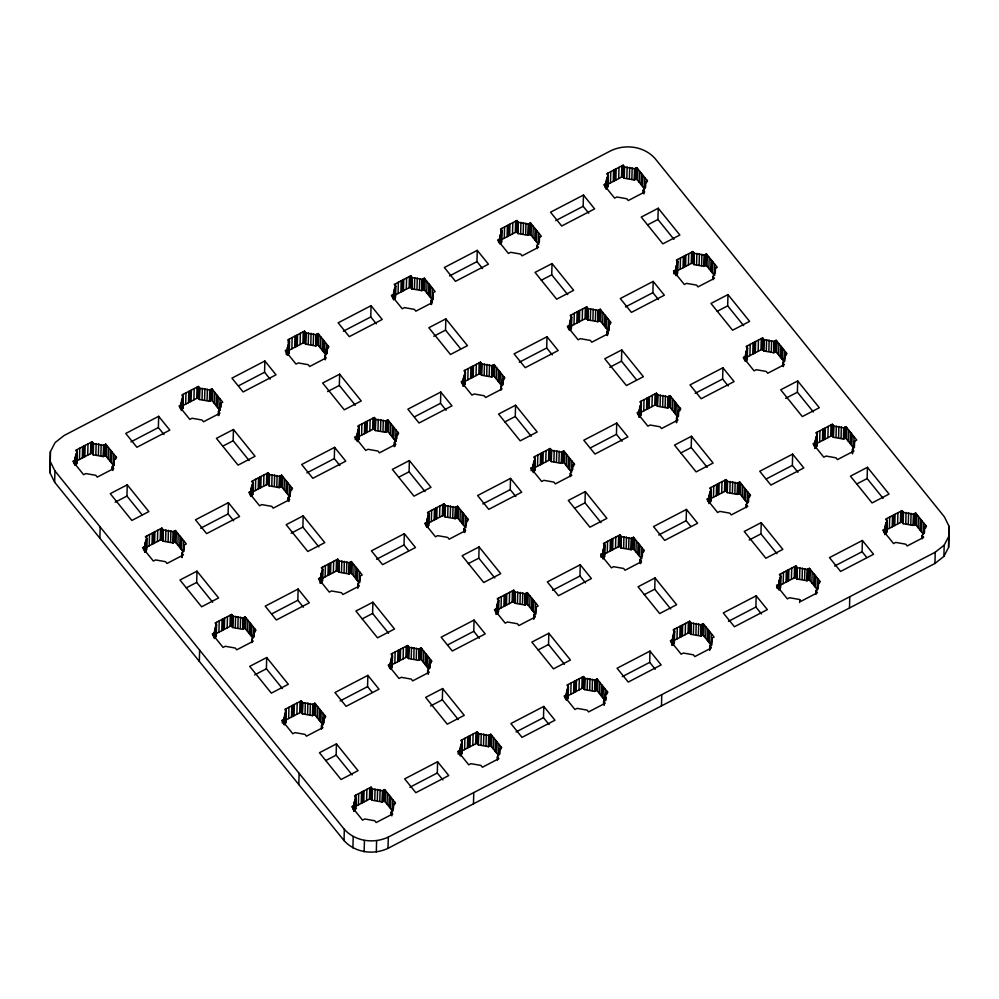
<?xml version="1.0" encoding="UTF-8"?>
<svg xmlns="http://www.w3.org/2000/svg" width="999" height="999" viewBox="0 0 999 999"><rect width="100%" height="100%" fill="white"/><g stroke="black" fill="none" stroke-linecap="round" stroke-linejoin="round"><path stroke-width="1.5" d="M76.086 454.046L75.025 460.177L72.827 461.326L83.629 474.712L85.839 473.563L95.817 475.324L97.265 477.122L113.724 468.543L112.275 466.758L113.973 462.849L114.348 458.716L116.558 457.567L105.744 444.18L103.546 445.329L93.556 443.568L92.108 441.77L75.649 450.349L77.098 452.135L76.798 463.399L75.799 465.309L76.086 454.046L77.098 452.135M145.817 540.409L144.755 546.54L142.557 547.689L153.359 561.063L155.569 559.927L165.547 561.688L166.995 563.473L183.454 554.907L182.005 553.109L183.704 549.2L184.078 545.067L186.289 543.918L175.474 530.531L173.277 531.68L163.287 529.92L161.838 528.134L145.379 536.7L146.828 538.498L146.528 549.75L145.529 551.66L145.817 540.409L146.828 538.498M181.119 409.091L181.606 400.736L183.292 396.828L181.843 395.03L198.314 386.463L199.75 388.249L199.463 399.513L209.44 401.273L211.651 400.124L211.938 388.873L209.74 390.01L199.75 388.249M215.559 626.76L214.485 632.891L212.287 634.04L223.089 647.427L225.299 646.278L235.277 648.039L236.726 649.825L253.184 641.258L251.748 639.46L253.434 635.564L253.808 631.43L256.019 630.282L245.205 616.895L243.007 618.044L233.017 616.283L231.568 614.485L215.11 623.064L216.558 624.85L216.259 636.113L215.26 638.011L215.559 626.76L216.558 624.85M211.938 388.873L222.752 402.247L220.542 403.396L220.092 410.352M252.023 485.089L250.961 491.221L248.751 492.37L259.565 505.756L261.763 504.607L271.753 506.368L273.202 508.166L289.66 499.587L288.212 497.789L289.897 493.893L290.284 489.76L292.482 488.611L281.668 475.224L279.47 476.373L269.48 474.612L268.044 472.814L251.573 481.393L253.022 483.179L252.735 494.443L251.723 496.353L252.023 485.089L253.022 483.179M287.275 355.182L287.45 347.465L289.498 341.508L288.049 339.722L304.508 331.144L305.956 332.942L305.657 344.193L315.647 345.954L317.844 344.805L318.144 333.554L315.934 334.702L305.956 332.942M285.289 713.111L284.216 719.243L282.018 720.391L292.819 733.778L295.03 732.629L305.02 734.39L306.456 736.188L322.927 727.609L321.478 725.823L323.164 721.915L323.539 717.781L325.749 716.633L314.935 703.246L312.737 704.395L302.747 702.634L301.298 700.836L284.84 709.415L286.288 711.213L286.001 722.464L284.99 724.375L285.289 713.111L286.288 711.213M321.753 571.453L320.691 577.572L318.481 578.721L329.295 592.107L331.493 590.958L341.483 592.719L342.932 594.517L359.39 585.938L357.942 584.153L359.628 580.244L360.015 576.111L362.212 574.962L351.411 561.575L349.2 562.724L339.223 560.963L337.774 559.178L321.316 567.744L322.752 569.542L322.465 580.794L321.453 582.704L321.753 571.453L322.752 569.542M318.144 333.554L328.946 346.94L326.748 348.089L324.6 358.941M358.216 429.782L357.155 435.914L354.957 437.05L365.759 450.437L367.957 449.288L377.947 451.048L379.395 452.847L395.854 444.268L394.405 442.482L396.103 438.573L396.478 434.44L398.676 433.291L387.874 419.905L385.664 421.054L375.686 419.293L374.238 417.507L357.779 426.073L359.228 427.872L358.928 439.123L357.929 441.034L358.216 429.782L359.228 427.872M353.808 811.225L353.971 803.521L356.019 797.564L354.57 795.766L371.041 787.2L372.477 788.985L372.19 800.249L382.167 802.01L384.378 800.861L384.665 789.597L382.467 790.746L372.477 788.985M394.692 288.112L393.618 294.243L391.421 295.392L402.222 308.766L404.433 307.617L414.41 309.39L415.859 311.176L432.317 302.597L430.881 300.811L432.567 296.903L432.942 292.769L435.152 291.621L424.338 278.234L422.14 279.383L412.15 277.622L410.701 275.836L394.243 284.403L395.691 286.201L395.392 297.452L394.393 299.363L394.692 288.112L395.691 286.201M391.483 657.804L390.422 663.935L388.211 665.084L399.026 678.471L401.223 677.322L411.213 679.083L412.662 680.868L429.12 672.302L427.672 670.504L429.358 666.595L429.745 662.462L431.943 661.313L421.141 647.939L418.931 649.075L408.953 647.315L407.505 645.529L391.046 654.095L392.495 655.893L392.195 667.145L391.196 669.055L391.483 657.804L392.495 655.893M384.665 789.597L395.479 802.984L393.281 804.133L392.819 811.088M427.947 516.133L426.885 522.265L424.687 523.414L435.489 536.8L437.699 535.651L447.677 537.412L449.125 539.198L465.584 530.631L464.135 528.833L465.834 524.937L466.208 520.791L468.419 519.642L457.604 506.268L455.407 507.405L445.417 505.644L443.968 503.858L427.51 512.437L428.958 514.223L428.658 525.474L427.659 527.385L427.947 516.133L428.958 514.223M463.211 386.226L463.374 378.509L465.422 372.552L463.973 370.766L480.432 362.187L481.88 363.973L481.593 375.237L491.57 376.998L493.781 375.849L494.068 364.598L491.87 365.746L481.88 363.973M461.213 744.155L460.152 750.286L457.942 751.435L468.756 764.822L470.954 763.673L480.944 765.434L482.392 767.232L498.851 758.653L497.402 756.867L499.088 752.959L499.475 748.825L501.673 747.677L490.871 734.29L488.661 735.439L478.683 733.678L477.235 731.88L460.776 740.459L462.225 742.245L461.925 753.508L460.926 755.419L461.213 744.155L462.225 742.245M500.886 232.792L499.825 238.923L497.614 240.072L508.429 253.459L510.626 252.31L520.616 254.071L522.065 255.856L538.523 247.29L537.075 245.492L538.761 241.596L539.148 237.462L541.346 236.313L530.544 222.927L528.334 224.076L518.356 222.315L516.908 220.517L500.449 229.096L501.885 230.881L501.598 242.133L500.586 244.043L500.886 232.792L501.885 230.881M497.689 602.484L496.615 608.616L494.418 609.765L505.219 623.151L507.43 622.002L517.407 623.763L518.856 625.561L535.314 616.982L533.866 615.197L535.564 611.288L535.939 607.155L538.149 606.006L527.335 592.619L525.137 593.768L515.147 592.007L513.698 590.209L497.24 598.788L498.688 600.574L498.389 611.838L497.39 613.748L497.689 602.484L498.688 600.574M494.068 364.598L504.882 377.984L502.672 379.121L500.536 389.985M534.153 460.814L533.079 466.945L530.881 468.094L541.695 481.481L543.893 480.332L553.883 482.092L555.319 483.891L571.79 475.312L570.342 473.526L572.027 469.617L572.415 465.484L574.612 464.335L563.798 450.949L561.6 452.097L551.61 450.337L550.174 448.539L533.703 457.117L535.152 458.903L534.865 470.167L533.853 472.077L534.153 460.814L535.152 458.903M570.616 319.143L569.555 325.274L567.345 326.423L578.159 339.81L580.357 338.661L590.347 340.422L591.795 342.22L608.254 333.641L606.805 331.855L608.491 327.947L608.878 323.813L611.076 322.665L600.274 309.278L598.064 310.427L588.086 308.666L586.638 306.868L570.179 315.447L571.628 317.232L571.328 328.496L570.317 330.407L570.616 319.143L571.628 317.232M567.42 688.848L566.346 694.979L564.148 696.116L574.949 709.502L577.16 708.353L587.137 710.127L588.586 711.912L605.044 703.333L603.608 701.548L605.294 697.639L605.669 693.506L607.879 692.357L597.065 678.97L594.867 680.119L584.877 678.358L583.428 676.573L566.97 685.139L568.419 686.937L568.119 698.189L567.12 700.099L567.42 688.848L568.419 686.937M607.08 177.472L606.018 183.604L603.821 184.753L614.622 198.139L616.833 196.99L626.81 198.751L628.259 200.549L644.717 191.97L643.269 190.185L644.967 186.276L645.342 182.143L647.552 180.994L636.738 167.607L634.54 168.756L624.55 166.995L623.101 165.21L606.643 173.776L608.091 175.574L607.792 186.825L606.793 188.736L607.08 177.472L608.091 175.574M603.883 547.177L602.822 553.309L600.611 554.457L611.425 567.832L613.623 566.695L623.613 568.456L625.062 570.242L641.52 561.663L640.072 559.877L641.758 555.968L642.145 551.835L644.343 550.686L633.541 537.3L631.331 538.449L621.353 536.688L619.904 534.902L603.433 543.468L604.882 545.267L604.595 556.518L603.583 558.429L603.883 547.177L604.882 545.267M640.347 405.507L639.285 411.638L637.075 412.787L647.889 426.161L650.087 425.025L660.077 426.785L661.525 428.571L677.984 420.005L676.535 418.206L678.221 414.298L678.608 410.164L680.806 409.016L670.004 395.629L667.794 396.778L657.817 395.017L656.368 393.231L639.909 401.798L641.358 403.596L641.058 414.847L640.059 416.758L640.347 405.507L641.358 403.596M676.81 263.836L675.749 269.967L673.551 271.116L684.352 284.503L686.563 283.354L696.54 285.115L697.989 286.9L714.447 278.334L712.999 276.536L714.697 272.627L715.072 268.494L717.282 267.345L706.468 253.958L704.27 255.107L694.28 253.346L692.831 251.561L676.373 260.127L677.821 261.925L677.522 273.177L676.523 275.087L676.81 263.836L677.821 261.925M673.613 633.528L672.552 639.66L670.341 640.809L681.156 654.195L683.353 653.046L693.343 654.807L694.792 656.593L711.251 648.026L709.802 646.228L711.488 642.332L711.875 638.186L714.073 637.05L703.271 623.663L701.061 624.812L691.083 623.051L689.635 621.253L673.176 629.832L674.612 631.618L674.325 642.869L673.314 644.78L673.613 633.528L674.612 631.618M710.077 491.858L709.015 497.989L706.817 499.138L717.619 512.524L719.829 511.376L729.807 513.136L731.256 514.922L747.714 506.356L746.265 504.557L747.964 500.661L748.338 496.528L750.536 495.379L739.735 481.993L737.537 483.141L727.547 481.381L726.098 479.582L709.64 488.161L711.088 489.947L710.789 501.211L709.789 503.109L710.077 491.858L711.088 489.947M745.366 360.539L745.866 352.185L747.552 348.276L746.103 346.491L762.562 337.912L764.01 339.71L763.723 350.961L773.701 352.722L775.911 351.573L776.198 340.322L774 341.471L764.01 339.71M779.807 578.209L778.745 584.34L776.548 585.489L787.349 598.876L789.56 597.727L799.537 599.487L800.986 601.286L817.444 592.707L815.996 590.921L817.694 587.012L818.069 582.879L820.279 581.73L809.465 568.344L807.267 569.492L797.277 567.732L795.828 565.933L779.37 574.512L780.818 576.311L780.519 587.562L779.52 589.472L779.807 578.209L780.818 576.311M776.198 340.322L787.012 353.708L784.802 354.857L784.352 361.8M816.283 436.551L815.209 442.669L813.011 443.818L823.825 457.205L826.023 456.056L836.013 457.817L837.449 459.615L853.92 451.036L852.472 449.25L854.157 445.342L854.532 441.208L856.742 440.059L845.928 426.673L843.73 427.822L833.74 426.061L832.292 424.275L815.833 432.842L817.282 434.64L816.995 445.891L815.983 447.802L816.283 436.551L817.282 434.64M886.013 522.902L884.952 529.033L882.741 530.182L893.556 543.568L895.753 542.42L905.743 544.18L907.179 545.966L923.65 537.4L922.202 535.601L923.888 531.693L924.275 527.559L926.473 526.411L915.658 513.036L913.461 514.173L903.471 512.412L902.035 510.626L885.564 519.193L887.012 520.991L886.725 532.242L885.713 534.153L886.013 522.902L887.012 520.991M949.05 526.286L948.6 547.365L943.905 556.393L934.939 563.473L388.012 848.338C373.489 855.194 354.995 852.746 344.031 840.584L54.645 482.205L49.95 472.714L50.4 451.635L55.095 442.607L64.061 435.527L610.988 150.662C625.511 143.806 644.005 146.254 654.969 158.416L944.355 516.795L949.05 526.286L948.9 536.113L944.192 545.129L935.239 552.21L388.311 837.087C373.788 843.943 355.282 841.495 344.33 829.32L54.945 470.954L50.25 461.463L50.4 451.635M948.6 547.365L948.75 537.537M49.95 472.714L50.25 461.463M54.645 482.205L54.945 470.954M73.851 463.573L73.926 460.751M74.575 464.585L74.675 460.364M74.863 465.134L75.05 458.104M75.187 464.485L75.412 456.043M76.935 449.675L76.798 463.399M79.47 459.465L79.758 448.201M82.293 457.992L82.592 446.728M83.579 457.317L83.879 446.066M84.865 456.643L85.165 445.392M87.7 455.169L87.999 443.918M90.534 453.696L90.822 442.445M105.744 444.18L105.444 455.432L103.247 456.58L93.257 454.82L91.821 453.034L92.108 441.77M92.045 453.309L92.333 442.058M92.532 453.933L92.832 442.669M93.032 454.545L93.332 443.281M93.257 454.82L93.556 443.568M95.842 454.87L96.141 443.606M98.389 455.182L98.689 443.918M100.874 455.756L101.161 444.493M99.863 538.199L100.162 526.948M103.247 456.58L103.546 445.329M103.596 456.406L103.884 445.154M104.346 456.006L104.645 444.755M105.107 455.619L105.395 444.355M106.294 456.481L106.593 445.229M108.154 458.778L108.441 447.527M110.015 461.088L110.302 449.825M110.852 462.125L111.151 450.874M111.701 463.174L111.988 451.923M112.2 469.567L112.275 466.758M112.437 469.842L112.5 467.033M112.924 470.467L112.999 467.644M113.212 467.657L113.287 464.847M113.849 454.22L113.561 465.472L105.444 455.432M113.898 465.659L113.973 462.849M114.211 465.022L114.348 458.716M115.634 459.34L115.709 456.518M141.983 514.697L126.948 496.066L127.235 484.815L110.252 493.668L131.868 520.442L148.863 511.588L127.235 484.815M143.581 549.925L143.656 547.115M144.343 549.525L144.418 546.715M144.605 552.16L144.78 544.455M144.88 552.247L145.142 542.407M146.666 536.038L146.528 549.75M149.201 545.816L149.5 534.565M152.035 544.343L152.323 533.091M153.322 543.668L153.609 532.417M154.608 543.006L154.895 531.743M163.948 434.478L158.379 427.56L158.666 416.308L125.749 433.454L136.9 447.277L169.83 430.119L158.666 416.308M157.43 541.533L157.73 530.269M160.265 540.059L160.552 528.796M175.474 530.531L175.175 541.795L172.977 542.944L162.987 541.183L161.551 539.385L161.838 528.134M161.776 539.672L162.063 528.409M162.275 540.284L162.562 529.033M162.762 540.896L163.062 529.645M162.987 541.183L163.287 529.92M165.572 541.221L165.871 529.97M168.119 541.533L168.419 530.282M170.604 542.107L170.891 530.856M172.977 542.944L173.277 531.68M173.327 542.757L173.614 531.505M174.076 542.37L174.375 531.106M174.837 541.97L175.137 530.719M176.024 542.844L176.323 531.58M180.045 408.254L180.12 405.444M180.769 409.265L180.881 405.045M181.106 408.416L181.244 402.784M177.884 545.142L178.172 533.878M181.343 410.577L181.606 400.736M182.293 398.738L181.993 409.99L183.004 408.079L183.292 396.828M182.567 395.929L182.28 407.192L183.004 408.079M182.767 407.804L183.129 394.368M179.745 547.44L180.032 536.188M180.582 548.488L180.881 537.225M181.431 549.525L181.718 538.274M185.664 404.145L185.964 392.894M181.905 557.33L182.005 553.109M182.13 557.617L182.243 553.396M183.579 540.571L183.292 551.835L175.175 541.795M183.941 551.373L184.078 545.067M188.499 402.672L188.786 391.421M189.785 401.998L190.072 390.746M191.071 401.336L191.358 390.085M193.893 399.862L194.193 388.611M196.728 398.389L197.028 387.137M199.463 399.513L198.014 397.714L198.314 386.463M198.239 398.002L198.539 386.738M198.739 398.613L199.026 387.362M199.238 399.225L199.525 387.974M212.65 602.21L196.678 582.429L196.978 571.166L179.982 580.019L201.598 606.793L218.594 597.939L196.978 571.166M202.035 399.55L202.335 388.299M204.583 399.862L204.882 388.611M199.338 661.388L199.638 650.137M207.068 400.437L207.367 389.185M209.44 401.273L209.74 390.01M209.79 401.086L210.09 389.835M210.552 400.699L210.839 389.435M211.301 400.299L211.601 389.048M212.487 401.173L212.787 389.91M214.348 403.471L214.648 392.207M216.209 405.769L216.508 394.518M217.058 406.818L217.345 395.554M217.894 407.867L218.194 396.603M218.369 415.659L218.481 411.438L220.167 407.53M218.631 414.535L218.706 411.725M213.311 636.276L213.386 633.466M219.131 415.147L219.206 412.337M220.055 398.901L219.755 410.164L211.651 400.124M214.036 637.287L214.148 633.066M214.335 638.523L214.51 630.806M220.442 407.617L220.542 403.396M214.648 637.2L214.872 628.758M220.779 407.442L220.891 403.221M216.034 635.826L216.396 622.389M218.931 632.167L219.231 620.916M221.766 630.694L222.053 619.442M223.052 630.032L223.339 618.768M224.338 629.358L224.625 618.106M233.679 520.829L228.109 513.923L228.396 502.659L195.479 519.817L206.631 533.628L239.56 516.483L228.396 502.659M227.16 627.884L227.46 616.633M249.126 460.539L233.142 440.759L233.441 429.495L216.446 438.349L238.062 465.122L255.057 456.268L233.441 429.495M229.995 626.41L230.282 615.159M245.205 616.895L244.917 628.146L242.707 629.295L232.73 627.534L231.281 625.736L231.568 614.485M231.506 626.023L231.793 614.772M232.005 626.635L232.292 615.384M232.492 627.26L232.792 615.996M232.73 627.534L233.017 616.283M235.302 627.572L235.602 616.321M237.849 627.884L238.149 616.633M240.334 628.458L240.622 617.207M242.707 629.295L243.007 618.044M243.057 629.12L243.344 617.857M243.806 628.721L244.106 617.469M244.568 628.321L244.867 617.07M245.754 629.195L246.054 617.944M249.775 494.605L249.85 491.795M250.499 495.616L250.612 491.396M250.799 496.178L250.974 489.135M247.615 631.493L247.914 620.242M251.111 495.529L251.336 487.087M252.085 490.734L252.198 486.513M252.51 494.155L252.859 480.719M249.475 633.791L249.762 622.539M250.312 634.84L250.612 623.588M251.161 635.888L251.461 624.625M255.394 490.497L255.694 479.245M251.673 642.282L251.748 639.46M251.898 642.557L251.973 639.747M253.309 626.935L253.022 638.186L244.917 628.146M253.671 637.05L253.808 631.43M254.008 636.875L254.158 631.243M258.229 489.023L258.529 477.772M255.095 632.042L255.17 629.233M259.515 488.361L259.815 477.097M260.801 487.687L261.101 476.436M270.155 379.158L264.573 372.252L264.872 360.989L231.943 378.146L243.107 391.958L276.024 374.812L264.872 360.989M263.624 486.213L263.923 474.962M266.458 484.74L266.758 473.489M281.668 475.224L281.381 486.476L279.171 487.624L269.193 485.864L267.744 484.078L268.044 472.814M267.969 484.353L268.269 473.101M268.469 484.965L268.768 473.713M268.968 485.589L269.255 474.325M269.193 485.864L269.48 474.612M282.392 688.573L266.408 668.781L266.708 657.529L249.713 666.37L271.328 693.144L288.324 684.29L266.708 657.529M271.778 485.901L272.065 474.65M274.325 486.213L274.613 474.962M276.798 486.788L277.098 475.536M279.171 487.624L279.47 476.373M279.52 487.45L279.82 476.186M280.282 487.05L280.569 475.799M281.031 486.663L281.331 475.399M282.23 487.524L282.517 476.273M286.214 354.345L286.326 350.125M286.963 353.958L287.075 349.737M287.262 354.508L287.45 347.465M284.078 489.822L284.378 478.571M287.55 355.269L287.799 345.417M288.199 342.819L288.274 339.997M288.486 343.419L288.199 354.682L289.198 352.772L289.498 341.508M288.973 352.485L289.335 339.048M285.939 492.12L286.238 480.869M286.788 493.169L287.075 481.918M287.625 494.218L287.924 482.967M291.87 348.838L292.158 337.575M282.292 723.026L282.367 720.217M288.137 500.611L288.212 497.789M288.361 500.886L288.436 498.076M283.042 722.639L283.117 719.817M288.861 501.51L288.936 498.688M289.136 498.701L289.211 495.891M289.785 485.264L289.485 496.515L281.381 486.476M283.766 723.651L283.878 719.43M289.822 496.703L289.897 493.893M284.066 724.2L284.24 717.17M290.147 496.053L290.284 489.76M284.34 724.962L284.603 715.109M290.547 492.395L290.622 489.572M294.693 347.365L294.992 336.101M285.564 710.314L285.277 721.565L286.001 722.464M291.571 490.372L291.633 487.562M285.764 722.177L286.126 708.741M295.979 346.69L296.278 335.439M297.265 346.016L297.565 334.765M288.661 718.531L288.961 707.267M300.1 344.543L300.387 333.291M291.496 717.057L291.783 705.794M292.782 716.383L293.069 705.132M302.922 343.069L303.221 331.818M294.068 715.709L294.355 704.457M305.657 344.193L304.208 342.407L304.508 331.144M303.421 607.18L297.839 600.274L298.127 589.023L265.21 606.168L276.373 619.979L309.29 602.834L298.127 589.023M304.433 342.682L304.732 331.431M304.932 343.294L305.232 332.043M305.432 343.918L305.731 332.655M296.89 714.235L297.19 702.984M318.856 546.903L302.872 527.11L303.172 515.859L286.176 524.712L307.792 551.473L324.787 542.632L303.172 515.859M308.241 344.23L308.529 332.979M299.725 712.762L300.012 701.51M298.813 784.577L299.113 773.326M314.935 703.246L314.648 714.497L312.437 715.646L302.46 713.885L301.011 712.1L301.298 700.836M310.789 344.543L311.076 333.291M301.236 712.374L301.536 701.123M301.735 712.999L302.023 701.735M302.235 713.611L302.522 702.359M302.46 713.885L302.747 702.634M313.261 345.13L313.561 333.866M305.032 713.935L305.332 702.672M315.647 345.954L315.934 334.702M315.984 345.779L316.283 334.515M316.745 345.379L317.045 334.128M307.58 714.248L307.879 702.984M317.507 344.992L317.794 333.728M318.693 345.854L318.981 334.603M310.065 714.822L310.364 703.558M320.554 348.151L320.841 336.9M312.437 715.646L312.737 704.395M312.787 715.471L313.074 704.22M322.402 350.449L322.702 339.198M313.549 715.072L313.836 703.82M323.251 351.498L323.551 340.247M314.298 714.685L314.598 703.421M324.101 352.547L324.388 341.296M315.484 715.546L315.784 704.295M324.825 359.215L324.9 356.406M319.518 580.968L319.58 578.146M325.324 359.84L325.399 357.018M326.248 343.594L325.949 354.845L317.844 344.805M320.192 583.379L320.342 577.759M320.542 583.204L320.716 575.499M326.598 353.708L326.748 348.089M320.816 583.291L321.066 573.438M317.345 717.844L317.645 706.593M326.948 353.534L327.085 347.902M328.034 348.701L328.109 345.891M322.602 567.07L322.465 580.794M319.205 720.154L319.493 708.89M320.042 721.191L320.342 709.939M320.891 722.24L321.191 710.988M325.137 576.86L325.424 565.596M321.403 728.633L321.478 725.823M321.628 728.92L321.703 726.098M323.039 713.286L322.752 724.537L314.648 714.497M323.089 724.725L323.164 721.915M323.401 723.413L323.539 717.781M323.451 722.677L323.526 719.867M323.738 723.226L323.888 717.607M327.959 575.387L328.259 564.123M324.825 718.406L324.9 715.584M329.245 574.712L329.545 563.461M330.532 574.05L330.831 562.787M339.885 465.509L334.303 458.603L334.603 447.352L301.673 464.498L312.837 478.309L345.754 461.163L334.603 447.352M333.366 572.577L333.654 561.313M355.319 405.232L339.348 385.439L339.635 374.188L322.652 383.042L344.268 409.802L361.251 400.961L339.635 374.188M336.188 571.103L336.488 559.84M351.411 561.575L351.111 572.839L348.913 573.975L338.923 572.215L337.475 570.429L337.774 559.178M337.699 570.704L337.999 559.452M338.199 571.328L338.499 560.064M338.698 571.94L338.986 560.689M338.923 572.215L339.223 560.963M352.123 774.924L336.139 755.132L336.438 743.88L319.443 752.734L341.059 779.507L358.054 770.654L336.438 743.88M341.508 572.265L341.795 561.001M344.056 572.577L344.343 561.313M346.528 573.151L346.828 561.888M348.913 573.975L349.2 562.724M349.25 573.801L349.55 562.549M350.012 573.401L350.299 562.15M350.761 573.014L351.061 561.763M344.031 840.584L344.33 829.32M355.219 439.685L355.294 436.875M351.96 573.876L352.247 562.624M355.981 439.298L356.056 436.476M356.705 440.309L356.805 436.088M357.043 440.134L357.18 433.828M353.808 576.173L354.108 564.922M357.28 441.62L357.53 431.768M358.504 426.973L358.204 438.224L358.928 439.123M358.703 438.848L359.066 425.412M355.669 578.483L355.969 567.22M356.518 579.52L356.805 568.269M357.355 580.569L357.654 569.318M361.601 435.189L361.888 423.938M357.829 588.374L357.942 584.153M358.092 587.25L358.166 584.427M352.772 808.99L352.847 806.181M359.253 581.468L359.515 571.615M353.496 810.002L353.609 805.781M353.796 810.551L353.971 803.521M352.909 847.889L353.196 836.638M359.877 582.417L360.015 576.111M354.071 811.313L354.333 801.473M364.423 433.716L364.722 422.465M355.02 799.475L354.72 810.726L355.731 808.815L356.019 797.564M355.294 796.665L355.007 807.916L355.731 808.815M355.507 808.541L355.856 795.104M365.709 433.042L366.009 421.79M366.995 432.38L367.295 421.116M376.348 323.838L370.766 316.933L371.066 305.682L338.149 322.827L349.3 336.638L382.217 319.493L371.066 305.682M358.391 804.882L358.691 793.631M369.83 430.906L370.117 419.642M361.226 803.408L361.513 792.157M362.512 802.734L362.799 791.483M372.652 429.433L372.952 418.169M363.798 802.072L364.086 790.808M387.874 419.905L387.575 431.168L385.377 432.305L375.387 430.544L373.938 428.758L374.238 417.507M374.175 429.033L374.463 417.782M372.215 692.382L367.57 686.625L367.869 675.374L334.94 692.519L346.104 706.343L379.021 689.185L367.869 675.374M374.662 429.657L374.962 418.394M364.136 851.797L364.435 840.534M375.162 430.269L375.462 419.018M375.387 430.544L375.686 419.293M366.621 800.599L366.92 789.335M388.586 633.254L372.602 613.461L372.902 602.21L355.906 611.063L377.522 637.837L394.518 628.983L372.902 602.21M377.972 430.594L378.271 419.33M369.455 799.125L369.755 787.861M372.19 800.249L370.741 798.451L371.041 787.2M370.966 798.738L371.266 787.474M380.519 430.906L380.819 419.642M371.466 799.35L371.753 788.099M371.965 799.962L372.252 788.711M382.992 431.481L383.291 420.229M374.762 800.286L375.062 789.035M385.377 432.305L385.664 421.054M385.714 432.13L386.014 420.879M386.476 431.743L386.775 420.479M377.31 800.599L377.61 789.347M387.237 431.343L387.525 420.092M376.311 852.022L376.611 840.771M388.424 432.205L388.723 420.954M392.445 297.627L392.52 294.817M379.795 801.173L380.095 789.922M393.169 298.639L393.281 294.418M393.469 299.862L393.643 292.158M390.284 434.515L390.572 423.251M393.781 298.539L394.006 290.097M395.529 283.741L395.392 297.452M382.167 802.01L382.467 790.746M382.517 801.822L382.817 790.571M392.132 436.813L392.432 425.549M383.279 801.435L383.566 790.172M392.982 437.862L393.281 426.598M384.028 801.036L384.328 789.784M393.831 438.898L394.118 427.647M398.064 293.519L398.364 282.267M394.293 446.703L394.405 442.482M385.214 801.91L385.514 790.646M394.555 445.579L394.63 442.757M389.248 667.32L389.323 664.51M395.055 446.191L395.129 443.381M395.979 429.945L395.679 441.208L387.575 431.168M389.96 668.331L390.072 664.11M396.029 441.396L396.103 438.573M390.259 668.88L390.447 661.85M396.378 439.335L396.478 434.44M387.075 804.207L387.375 792.944M390.584 668.244L390.796 659.802M396.715 438.486L396.828 434.265M400.899 292.045L401.186 280.794M397.764 435.064L397.839 432.242M392.332 653.433L392.195 667.145M402.185 291.371L402.472 280.12M388.936 806.505L389.235 795.254M388.012 848.338L388.311 837.087M389.785 807.554L390.072 796.29M403.471 290.709L403.758 279.445M390.621 808.591L390.921 797.339M394.867 663.211L395.154 651.96M391.133 814.984L391.208 812.175L392.894 808.266M391.358 815.271L391.433 812.462M391.858 815.883L391.933 813.074M392.782 799.637L392.482 810.901L384.378 800.861M406.293 289.235L406.593 277.972M393.169 808.353L393.281 804.133M393.506 808.179L393.618 803.958M397.689 661.738L397.989 650.486M394.555 804.757L394.63 801.947M398.976 661.076L399.275 649.812M409.128 287.762L409.415 276.498M400.262 660.401L400.562 649.15M424.338 278.234L424.051 289.498L421.84 290.647L411.863 288.873L410.414 287.088L410.701 275.836M408.691 550.711L404.033 544.954L404.333 533.703L371.403 550.849L382.567 564.672L415.484 547.527L404.333 533.703M410.639 287.362L410.926 276.111M411.138 287.987L411.426 276.723M411.625 288.599L411.925 277.347M411.863 288.873L412.15 277.622M403.097 658.928L403.384 647.677M425.05 491.583L409.078 471.803L409.365 460.539L392.382 469.393L413.998 496.166L430.981 487.312L409.365 460.539M414.435 288.923L414.735 277.672M405.919 657.454L406.218 646.203M421.141 647.939L420.841 659.19L418.643 660.339L408.653 658.578L407.205 656.78L407.505 645.529M416.983 289.235L417.282 277.984M407.43 657.067L407.729 645.804M407.929 657.679L408.229 646.428M408.429 658.291L408.728 647.04M408.653 658.578L408.953 647.315M419.468 289.81L419.755 278.559M411.238 658.616L411.526 647.364M421.84 290.647L422.14 279.383M422.19 290.459L422.477 279.208M422.939 290.072L423.239 278.808M413.786 658.928L414.073 647.677M423.701 289.673L424.001 278.421M424.887 290.534L425.187 279.283M416.258 659.502L416.558 648.251M426.748 292.844L427.048 281.581M418.643 660.339L418.931 649.075M418.981 660.152L419.28 648.9M428.608 295.142L428.896 283.891M419.742 659.765L420.042 648.501M429.445 296.191L429.745 284.927M420.504 659.365L420.791 648.114M430.294 297.227L430.594 285.976M430.806 303.621L430.881 300.811M421.69 660.239L421.978 648.975M431.031 303.908L431.106 301.086M425.711 525.649L425.786 522.839M431.531 304.52L431.593 301.71M431.805 301.71L431.88 298.901M432.442 288.274L432.155 299.538L424.051 289.498M426.436 526.66L426.548 522.44M432.492 299.725L432.567 296.903M426.723 527.21L426.91 520.179M432.767 299.8L432.942 292.769M432.817 299.076L432.917 294.855M423.551 662.537L423.838 651.273M427.048 526.573L427.272 518.131M428.234 513.324L427.934 524.587L428.658 525.474M428.434 525.199L428.796 511.763M425.399 664.834L425.699 653.583M426.248 665.883L426.536 654.62M427.097 666.932L427.385 655.669M431.331 521.54L431.63 510.289M427.597 673.326L427.672 670.504M427.822 673.601L427.897 670.791M428.321 674.213L428.396 671.403M429.245 657.966L428.946 669.23L420.841 659.19M429.595 668.094L429.745 662.462M429.945 667.919L430.082 662.287M434.153 520.067L434.453 508.816M431.031 663.086L431.106 660.277M435.439 519.405L435.739 508.141M436.725 518.731L437.025 507.48M446.078 410.202L440.509 403.296L440.796 392.033L407.879 409.178L419.031 423.002L451.96 405.856L440.796 392.033M439.56 517.257L439.86 506.006M460.576 348.751L445.542 330.132L445.841 318.868L428.846 327.722L450.462 354.495L467.457 345.642L445.841 318.868M442.395 515.784L442.682 504.532M457.604 506.268L457.305 517.519L455.107 518.668L445.117 516.908L443.681 515.109L443.968 503.858M443.906 515.397L444.193 504.133M442.882 779.894L437.3 772.989L437.599 761.725L404.67 778.883L415.834 792.694L448.751 775.549L437.599 761.725M444.393 516.008L444.692 504.757M444.892 516.62L445.192 505.369M445.117 516.908L445.417 505.644M458.316 719.605L442.345 699.824L442.632 688.561L425.636 697.414L447.265 724.188L464.248 715.334L442.632 688.561M447.702 516.945L448.002 505.694M450.249 517.257L450.549 506.006M452.734 517.832L453.022 506.58M455.107 518.668L455.407 507.405M455.457 518.481L455.744 507.23M456.206 518.094L456.506 506.843M456.968 517.694L457.255 506.443M458.154 518.568L458.454 507.305M462.175 383.978L462.25 381.168M462.937 383.591L463.012 380.769M463.186 385.552L463.374 378.509M460.015 520.866L460.302 509.615M463.474 386.301L463.736 376.461M464.423 374.463L464.123 385.714L465.134 383.803L465.422 372.552M464.897 383.529L465.259 370.092M461.875 523.164L462.162 511.913M462.712 524.213L463.012 512.962M463.561 525.262L463.848 513.998M467.794 379.87L468.094 368.619M458.216 754.07L458.291 751.26M464.06 531.655L464.135 528.833M464.298 531.93L464.36 529.12M458.978 753.671L459.053 750.861M464.785 532.542L464.86 529.732M465.709 516.308L465.422 527.559L457.305 517.519M459.69 754.695L459.802 750.474M465.759 527.747L465.834 524.937M460.039 754.507L460.177 748.201M466.133 523.613L466.208 520.791M460.277 756.006L460.527 746.153M466.483 523.426L466.558 520.616M470.629 378.396L470.916 367.145M461.313 748.388L461.925 753.508M467.495 521.416L467.569 518.606M461.7 753.221L462 741.97M461.763 751.048L461.838 748.226M461.988 742.607L462.062 739.784M471.915 377.734L472.202 366.471M473.201 377.06L473.489 365.809M482.554 268.531L476.973 261.626L477.26 250.362L444.343 267.507L455.507 281.331L488.424 264.186L477.26 250.362M464.597 749.575L464.885 738.311M476.024 375.587L476.323 364.335M467.42 748.089L467.719 736.837M468.706 747.427L469.006 736.176M478.858 374.113L479.145 362.862M469.992 746.753L470.292 735.501M481.593 375.237L480.144 373.439L480.432 362.187M480.369 373.726L480.669 362.462M479.345 638.224L473.763 631.318L474.063 620.054L441.146 637.212L452.297 651.023L485.214 633.878L474.063 620.054M480.869 374.338L481.156 363.087M481.368 374.95L481.655 363.698M472.827 745.279L473.114 734.028M494.78 577.934L478.808 558.154L479.095 546.903L462.112 555.744L483.728 582.517L500.724 573.663L479.095 546.903M484.165 375.274L484.465 364.023M473.476 803.833L473.763 792.569M475.649 743.805L475.949 732.554M490.871 734.29L490.571 745.541L488.374 746.69L478.384 744.929L476.935 743.144L477.235 731.88M486.713 375.587L487.012 364.335M477.16 743.418L477.46 732.167M477.659 744.03L477.959 732.779M478.159 744.655L478.459 733.391M478.384 744.929L478.683 733.678M489.198 376.161L489.498 364.91M480.969 744.967L481.256 733.716M491.57 376.998L491.87 365.746M491.92 376.823L492.207 365.559M492.669 376.423L492.969 365.172M483.516 745.279L483.803 734.028M493.431 376.024L493.731 364.772M494.617 376.898L494.917 365.634M498.651 242.307L498.713 239.498M485.989 745.853L486.288 734.602M499.363 243.319L499.475 239.098M499.662 243.881L499.85 236.838M496.478 379.195L496.778 367.944M499.975 243.232L500.199 234.79M501.161 229.982L500.874 241.246L501.598 242.133M501.373 241.858L501.735 228.421M488.374 746.69L488.661 735.439M488.711 746.515L489.011 735.252M498.339 381.493L498.626 370.242M489.473 746.116L489.772 734.864M499.175 382.542L499.475 371.291M490.234 745.729L490.521 734.465M500.024 383.591L500.324 372.327M504.27 238.199L504.557 226.948M491.421 746.59L491.708 735.339M500.761 390.259L500.836 387.45M495.442 612.012L495.516 609.19M502.172 374.637L501.885 385.889L493.781 375.849M496.128 614.422L496.278 608.803M496.466 614.248L496.64 606.53M502.547 385.427L502.672 379.121M496.74 614.335L497.002 604.482M493.281 748.888L493.568 737.637M502.872 384.578L502.984 380.357M507.092 236.726L507.392 225.474M503.958 379.745L504.033 376.935M498.526 598.114L498.389 611.838M508.379 236.064L508.678 224.8M495.129 751.186L495.429 739.934M495.979 752.235L496.278 740.983M509.665 235.389L509.965 224.138M496.828 753.283L497.115 742.032M501.061 607.904L501.361 596.64M497.327 759.677L497.402 756.867M497.552 759.952L497.627 757.142M498.976 744.33L498.676 755.581L490.571 745.541M512.499 233.916L512.787 222.665M499.325 754.445L499.475 748.825M499.375 753.721L499.45 750.898M499.675 754.27L499.825 748.638M503.896 606.43L504.183 595.167M500.761 749.437L500.836 746.628M505.182 605.756L505.469 594.505M515.322 232.442L515.621 221.191M506.468 605.082L506.755 593.831M530.544 222.927L530.244 234.178L528.046 235.327L518.056 233.566L516.608 231.768L516.908 220.517M515.809 496.553L510.239 489.647L510.526 478.396L477.609 495.541L488.761 509.353L521.69 492.207L510.526 478.396M516.833 232.055L517.132 220.804M517.332 232.667L517.632 221.416M517.832 233.279L518.119 222.028M518.056 233.566L518.356 222.315M509.29 603.608L509.59 592.357M531.256 436.263L515.272 416.483L515.571 405.232L498.576 414.073L520.192 440.846L537.187 431.993L515.571 405.232M520.641 233.604L520.929 222.352M512.125 602.135L512.412 590.884M527.335 592.619L527.047 603.871L524.837 605.019L514.86 603.259L513.411 601.473L513.698 590.209M523.189 233.916L523.476 222.665M513.636 601.748L513.923 590.496M514.135 602.36L514.423 591.108M514.622 602.984L514.922 591.72M514.86 603.259L515.147 592.007M525.661 234.49L525.961 223.239M517.432 603.296L517.732 592.045M528.046 235.327L528.334 224.076M528.384 235.152L528.683 223.888M529.145 234.753L529.433 223.501M519.98 603.608L520.279 592.357M529.895 234.353L530.194 223.102M531.093 235.227L531.381 223.963M522.465 604.195L522.752 592.931M532.942 237.525L533.241 226.273M524.837 605.019L525.137 593.768M525.187 604.845L525.474 593.581M534.802 239.822L535.102 228.571M525.936 604.445L526.236 593.194M535.651 240.871L535.939 229.62M526.698 604.058L526.997 592.794M536.488 241.92L536.788 230.657M531.156 470.729L531.231 467.919M537 248.314L537.075 245.492M527.884 604.919L528.184 593.668M537.225 248.589L537.3 245.779M531.905 470.342L531.98 467.52M538.648 232.967L538.349 244.218L530.244 234.178M532.629 471.353L532.742 467.132M538.686 244.405L538.761 241.596M532.979 471.166L533.104 464.872M539.035 241.683L539.148 237.462M529.745 607.217L530.044 595.966M533.204 472.664L533.466 462.812M539.373 241.496L539.485 237.275M534.215 466.458L534.865 470.167M534.64 469.88L534.852 461.438M534.915 459.265L534.989 456.443M531.605 609.515L531.893 598.264M532.442 610.564L532.742 599.313M533.291 611.613L533.591 600.362M537.524 466.233L537.824 454.97M533.766 619.417L533.866 615.197M534.028 618.281L534.103 615.471M534.802 616.096L534.877 613.286M535.439 602.659L535.152 613.91L527.047 603.871M535.489 614.098L535.564 611.288M535.751 614.185L535.939 607.155M540.359 464.76L540.646 453.496M541.645 464.085L541.933 452.834M542.932 463.411L543.219 452.16M552.285 354.882L546.703 347.977L547.002 336.725L514.073 353.871L525.237 367.682L558.154 350.537L547.002 336.725M545.754 461.938L546.053 450.686M567.719 294.605L551.735 274.812L552.035 263.561L535.039 272.402L556.655 299.176L573.651 290.322L552.035 263.561M548.588 460.464L548.888 449.213M563.798 450.949L563.511 462.2L561.301 463.349L551.323 461.588L549.875 459.802L550.174 448.539M550.099 460.077L550.399 448.826M549.075 724.575L543.493 717.669L543.793 706.418L510.876 723.563L522.027 737.374L554.957 720.229L543.793 706.418M550.599 460.689L550.886 449.438M551.098 461.313L551.386 450.049M551.323 461.588L551.61 450.337M564.51 664.298L548.538 644.505L548.838 633.254L531.843 642.107L553.458 668.868L570.454 660.027L548.838 633.254M553.896 461.638L554.195 450.374M556.443 461.95L556.743 450.686M558.928 462.525L559.228 451.261M561.301 463.349L561.6 452.097M561.65 463.174L561.95 451.923M562.412 462.774L562.699 451.523M563.161 462.387L563.461 451.123M564.348 463.249L564.647 451.998M568.381 328.671L568.456 325.849M569.093 329.682L569.205 325.462M569.393 330.232L569.58 323.201M566.208 465.546L566.508 454.295M569.717 329.583L569.929 321.141M571.465 314.772L571.328 328.496M568.069 467.857L568.369 456.593M568.918 468.893L569.205 457.642M569.755 469.942L570.054 458.691M574 324.563L574.288 313.299M570.267 476.336L570.342 473.526M570.491 476.61L570.566 473.801M565.172 698.363L565.247 695.554M571.915 460.989L571.615 472.24L563.511 462.2M565.896 699.375L566.008 695.154M566.183 699.924L566.371 692.894M572.315 470.379L572.415 465.484M566.508 699.275L566.733 690.833M572.639 469.518L572.752 465.297M576.823 323.089L577.122 311.825M573.688 466.096L573.763 463.286M568.256 684.477L568.119 698.189M578.109 322.415L578.409 311.164M579.395 321.74L579.695 310.489M588.748 213.212L583.166 206.306L583.466 195.055L550.536 212.2L561.7 226.011L594.617 208.866L583.466 195.055M570.791 694.255L571.091 683.004M582.23 320.267L582.517 309.016M573.626 692.782L573.913 681.53M574.912 692.107L575.199 680.856M585.052 318.793L585.352 307.542M576.198 691.445L576.485 680.182M600.274 309.278L599.974 320.529L597.777 321.678L587.787 319.917L586.338 318.132L586.638 306.868M585.539 582.904L579.969 575.998L580.257 564.747L547.34 581.893L558.491 595.704L591.42 578.558L580.257 564.747M586.563 318.406L586.863 307.155M587.062 319.031L587.362 307.767M587.562 319.643L587.862 308.379M587.787 319.917L588.086 308.666M579.02 689.972L579.32 678.708M600.986 522.627L585.002 502.834L585.302 491.583L568.306 500.437L589.922 527.197L606.917 518.356L585.302 491.583M590.372 319.967L590.659 308.703M581.855 688.498L582.142 677.235M597.065 678.97L596.778 690.234L594.567 691.383L584.59 689.61L583.141 687.824L583.428 676.573M592.919 320.279L593.206 309.016M583.366 688.099L583.653 676.847M583.866 688.723L584.153 677.459M584.365 689.335L584.652 678.084M584.59 689.61L584.877 678.358M595.392 320.854L595.691 309.59M587.162 689.66L587.462 678.396M597.777 321.678L598.064 310.427M598.114 321.503L598.413 310.252M598.876 321.104L599.163 309.852M589.71 689.972L590.009 678.708M599.637 320.716L599.924 309.453M600.824 321.578L601.111 310.327M604.845 187L604.919 184.178M592.195 690.546L592.482 679.295M605.569 188.012L605.669 183.791M605.906 187.824L606.043 181.531M606.143 189.323L606.405 179.47M602.672 323.876L602.971 312.625M607.18 181.706L607.792 186.825M607.567 186.538L607.829 176.698M607.854 175.924L607.929 173.102M594.567 691.383L594.867 680.119M594.917 691.196L595.204 679.944M604.532 326.186L604.832 314.922M595.666 690.809L595.966 679.545M605.382 327.222L605.669 315.971M596.428 690.409L596.728 679.158M606.218 328.271L606.518 317.02M610.464 182.892L610.764 171.628M600.886 557.092L600.961 554.27M606.73 334.665L606.805 331.855M597.614 691.271L597.914 680.019M606.955 334.94L607.03 332.13M601.635 556.693L601.71 553.883M607.454 335.564L607.529 332.742M607.742 332.754L607.804 329.945M608.379 319.318L608.079 330.569L599.974 320.529M602.36 557.704L602.472 553.483M608.416 330.756L608.491 327.947M602.659 558.254L602.834 551.223M608.691 330.844L608.878 323.813M602.934 559.015L603.196 549.163M608.741 330.12L608.853 325.899M599.475 693.581L599.775 682.317M613.286 181.418L613.586 170.155M604.158 544.368L603.871 555.619L604.595 556.518M610.164 324.438L610.239 321.616M604.37 556.243L604.72 542.807M614.572 180.744L614.872 169.493M601.336 695.878L601.623 684.615M602.172 696.927L602.472 685.664M615.859 180.07L616.158 168.819M603.021 697.964L603.321 686.713M607.255 552.584L607.554 541.333M603.533 704.357L603.608 701.548M603.758 704.645L603.833 701.822M604.258 705.257L604.333 702.447M604.532 702.447L604.607 699.637M605.169 689.01L604.882 700.274L596.778 690.234M618.693 178.596L618.993 167.345M605.219 700.461L605.294 697.639M605.544 699.812L605.669 693.506M605.831 700.361L605.906 697.552M610.089 551.111L610.389 539.86M606.955 694.13L607.03 691.308M611.376 550.437L611.675 539.185M621.528 177.123L621.815 165.871M612.662 549.775L612.961 538.511M636.738 167.607L636.438 178.858L634.24 180.007L624.25 178.247L622.814 176.461L623.101 165.21M623.039 176.736L623.326 165.484M622.015 441.233L616.433 434.328L616.733 423.077L583.803 440.222L594.967 454.046L627.884 436.888L616.733 423.077M623.526 177.36L623.826 166.096M624.025 177.972L624.325 166.721M624.25 178.247L624.55 166.995M615.496 548.301L615.784 537.037M636.513 379.795L621.478 361.163L621.765 349.912L604.77 358.766L626.398 385.539L643.381 376.685L621.765 349.912M626.835 178.297L627.135 167.033M618.319 546.828L618.618 535.564M633.541 537.3L633.241 548.563L631.043 549.712L621.053 547.952L619.605 546.153L619.904 534.902M619.83 546.428L620.129 535.177M629.382 178.609L629.682 167.345M620.329 547.052L620.629 535.789M620.829 547.664L621.116 536.413M621.053 547.952L621.353 536.688M631.868 179.183L632.155 167.919M623.638 547.989L623.925 536.738M634.24 180.007L634.54 168.756M634.59 179.832L634.877 168.581M635.339 179.433L635.639 168.182M626.186 548.301L626.473 537.05M636.101 179.046L636.388 167.795M637.287 179.907L637.587 168.656M628.658 548.876L628.958 537.624M639.148 182.205L639.435 170.954M631.043 549.712L631.331 538.449M631.38 549.525L631.68 538.274M641.008 184.515L641.296 173.252M632.142 549.138L632.429 537.874M641.845 185.552L642.145 174.301M632.891 548.738L633.191 537.487M642.694 186.601L642.981 175.349M643.194 192.994L643.269 190.185M634.09 549.6L634.377 538.349M643.431 193.282L643.493 190.459M638.111 415.022L638.186 412.212M643.918 193.893L643.993 191.084M644.842 177.647L644.555 188.898L636.438 178.858M638.861 414.622L638.935 411.813M639.135 417.257L639.31 409.553M645.192 187.775L645.342 182.143M635.938 551.91L636.238 540.646M639.41 417.345L639.66 407.505M645.541 187.587L645.691 181.968M646.628 182.767L646.703 179.945M641.196 401.136L641.058 414.847M637.799 554.208L638.099 542.957M638.648 555.257L638.935 543.993M639.485 556.293L639.785 545.042M643.731 410.914L644.018 399.662M639.997 562.687L640.072 559.877M640.222 562.974L640.297 560.152M640.721 563.586L640.796 560.776M641.645 547.34L641.346 558.603L633.241 548.563M641.683 558.791L641.758 555.968M642.032 556.056L642.145 551.835M642.369 555.881L642.482 551.66M646.553 409.44L646.852 398.189M643.431 552.459L643.493 549.637M647.839 408.766L648.139 397.515M649.125 408.104L649.425 396.84M658.478 299.575L652.896 292.657L653.196 281.406L620.279 298.551L631.43 312.375L664.347 295.217L653.196 281.406M651.96 406.63L652.247 395.367M673.913 239.285L657.941 219.493L658.229 208.242L641.246 217.095L662.861 243.868L679.857 235.015L658.229 208.242M654.782 405.157L655.082 393.893M670.004 395.629L669.705 406.893L667.507 408.042L657.517 406.281L656.068 404.483L656.368 393.231M656.293 404.77L656.593 393.506M655.282 669.268L649.7 662.362L649.987 651.098L617.07 668.244L628.234 682.067L661.151 664.922L649.987 651.098M656.793 405.382L657.092 394.13M657.292 405.994L657.592 394.742M657.517 406.281L657.817 395.017M670.716 608.978L654.732 589.198L655.032 577.934L638.036 586.788L659.652 613.561L676.648 604.707L655.032 577.934M660.102 406.318L660.389 395.067M662.649 406.63L662.936 395.379M665.122 407.205L665.421 395.954M667.507 408.042L667.794 396.778M667.844 407.854L668.144 396.603M668.606 407.467L668.905 396.203M661.475 705.906L661.775 694.642M669.367 407.068L669.655 395.816M673.813 273.751L673.888 270.929M670.554 407.942L670.841 396.678M674.575 273.351L674.65 270.542M675.299 274.363L675.411 270.142M675.586 274.912L675.774 267.882M672.414 410.239L672.702 398.976M675.873 275.674L676.136 265.834M677.097 261.026L676.798 272.29L677.522 273.177M677.297 272.902L677.659 259.465M674.263 412.537L674.562 401.286M675.112 413.586L675.411 402.322M675.961 414.622L676.248 403.371M680.194 269.243L680.494 257.992M676.423 422.427L676.535 418.206M676.648 422.702L676.76 418.481M671.378 643.044L671.44 640.234M677.846 415.522L678.109 405.669M672.052 645.466L672.202 639.835M672.402 645.292L672.577 637.574M678.471 416.471L678.608 410.164M672.677 645.366L672.926 635.526M683.029 267.769L683.316 256.518M673.676 639.16L673.751 636.351M673.826 633.541L673.9 630.719M679.894 410.789L679.969 407.979M674.1 642.594L674.462 629.158M684.315 267.095L684.602 255.844M685.601 266.433L685.888 255.182M676.997 638.935L677.285 627.684M688.423 264.96L688.723 253.696M679.819 637.462L680.119 626.211M681.106 636.8L681.405 625.536M691.258 263.486L691.545 252.223M682.392 636.126L682.692 624.875M706.468 253.958L706.181 265.222L703.97 266.371L693.98 264.61L692.544 262.812L692.831 251.561M690.809 526.448L686.163 520.691L686.463 509.428L653.533 526.573L664.697 540.397L697.614 523.251L686.463 509.428M692.769 263.099L693.056 251.835M693.269 263.711L693.556 252.46M693.756 264.323L694.055 253.072M693.98 264.61L694.28 253.346M685.227 634.652L685.514 623.401M707.18 467.307L691.208 447.527L691.495 436.263L674.512 445.117L696.128 471.89L713.111 463.037L691.495 436.263M696.565 264.648L696.865 253.396M688.049 633.179L688.348 621.927M703.271 623.663L702.971 634.914L700.774 636.063L690.784 634.303L689.335 632.504L689.635 621.253M699.113 264.96L699.412 253.709M689.56 632.792L689.859 621.528M690.059 633.403L690.359 622.152M690.559 634.015L690.858 622.764M690.784 634.303L691.083 623.051M701.598 265.534L701.885 254.283M693.368 634.34L693.656 623.089M703.97 266.371L704.27 255.107M704.32 266.184L704.607 254.932M705.069 265.796L705.369 254.533M695.916 634.652L696.203 623.401M705.831 265.397L706.131 254.146M707.017 266.271L707.317 255.007M698.388 635.227L698.688 623.975M708.878 268.569L709.178 257.305M700.774 636.063L701.061 624.812M701.111 635.888L701.41 624.625M710.739 270.866L711.026 259.615M701.872 635.489L702.16 624.238M711.575 271.915L711.875 260.652M702.622 635.089L702.921 623.838M712.424 272.964L712.724 261.701M712.936 279.345L712.999 276.536M703.82 635.963L704.108 624.7M713.161 279.633L713.236 276.823M707.841 501.373L707.916 498.563M714.572 263.998L714.285 275.262L706.181 265.222M708.566 502.385L708.666 498.164M714.622 275.449L714.697 272.627M708.865 503.621L709.04 495.904M714.959 272.715L715.072 268.494M705.669 638.261L705.968 627.01M709.178 502.297L709.402 493.856M715.309 272.54L715.421 268.319M710.926 487.487L710.789 501.211M707.529 640.559L707.829 629.308M708.378 641.608L708.666 630.357M709.215 642.657L709.515 631.393M713.461 497.265L713.748 486.014M709.69 650.449L709.802 646.228M709.952 649.325L710.027 646.515M710.739 647.14L710.801 644.318M711.375 633.703L711.076 644.954L702.971 634.914M711.413 645.142L711.488 642.332M711.688 645.229L711.875 638.186M712.137 640.821L712.212 638.011M716.283 495.791L716.583 484.54M717.569 495.129L717.869 483.866M718.855 494.455L719.155 483.204M728.209 385.926L722.627 379.021L722.926 367.757L690.009 384.915L701.161 398.726L734.09 381.581L722.926 367.757M721.69 492.982L721.99 481.73M743.643 325.637L727.672 305.856L727.971 294.593L710.976 303.446L732.592 330.219L749.587 321.366L727.971 294.593M724.512 491.508L724.812 480.257M739.735 481.993L739.435 493.244L737.237 494.393L727.247 492.632L725.798 490.834L726.098 479.582M726.036 491.121L726.323 479.87M726.523 491.733L726.822 480.482M727.022 492.345L727.322 481.093M727.247 492.632L727.547 481.381M729.832 492.669L730.132 481.418M732.379 492.982L732.679 481.73M734.864 493.556L735.152 482.305M737.237 494.393L737.537 483.141M737.574 494.218L737.874 482.954M738.336 493.818L738.636 482.567M739.098 493.419L739.385 482.167M740.284 494.293L740.584 483.041M744.305 359.702L744.38 356.893M745.029 360.714L745.142 356.493M745.316 361.276L745.504 354.233M742.145 496.59L742.432 485.339M745.641 360.627L745.866 352.185M746.553 350.187L746.253 361.451L747.252 359.54L747.552 348.276M746.565 357.23L746.827 347.39M747.027 359.253L747.389 345.816M743.993 498.888L744.292 487.637M744.842 499.937L745.142 488.686M745.691 500.986L745.978 489.722M749.924 355.594L750.224 344.343M746.191 507.38L746.265 504.557M746.428 507.654L746.49 504.845M747.839 492.032L747.539 503.284L739.435 493.244M748.189 502.147L748.338 496.528M748.538 501.973L748.688 496.341M752.759 354.121L753.046 342.869M749.625 497.14L749.7 494.33M754.045 353.459L754.332 342.195M755.331 352.784L755.619 341.533M758.154 351.311L758.453 340.06M760.988 349.837L761.275 338.586M763.723 350.961L762.274 349.175L762.562 337.912M762.499 349.45L762.786 338.199M761.475 613.948L755.893 607.042L756.193 595.791L723.276 612.936L734.427 626.748L767.344 609.602L756.193 595.791M762.999 350.062L763.286 338.811M763.498 350.686L763.785 339.423M776.91 553.671L760.938 533.878L761.226 522.627L744.243 531.468L765.858 558.241L782.841 549.388L761.226 522.627M766.295 350.999L766.595 339.747M768.843 351.311L769.143 340.06M771.328 351.885L771.615 340.634M773.701 352.722L774 341.471M774.05 352.547L774.337 341.283M774.799 352.147L775.099 340.896M775.561 351.76L775.861 340.497M776.747 352.622L777.047 341.371M778.608 354.92L778.908 343.668M780.469 357.217L780.756 345.966M781.305 358.266L781.605 347.015M782.155 359.315L782.454 348.064M776.81 588.124L776.885 585.314M782.667 365.709L782.741 362.887L784.427 358.991M782.891 365.984L782.966 363.174M777.572 587.737L777.647 584.914M783.391 366.608L783.466 363.786M784.302 350.362L784.015 361.613L775.911 351.573M778.296 588.748L778.408 584.527M778.583 589.298L778.77 582.267M784.677 361.151L784.802 354.857M778.87 590.059L779.133 580.207M785.077 357.492L785.152 354.67M779.982 579.632L779.794 586.663L780.519 587.562M786.088 355.469L786.163 352.659M780.294 587.275L780.656 573.838M783.191 583.628L783.491 572.365M786.026 582.155L786.313 570.891M787.299 581.48L787.599 570.229M788.586 580.806L788.885 569.555M797.939 472.277L792.369 465.372L792.657 454.12L759.74 471.266L770.891 485.077L803.82 467.932L792.657 454.12M791.42 579.333L791.72 568.081M813.386 412L797.402 392.207L797.702 380.956L780.706 389.81L802.322 416.571L819.317 407.729L797.702 380.956M794.255 577.859L794.542 566.608M809.465 568.344L809.165 579.595L806.967 580.744L796.977 578.983L795.541 577.197L795.828 565.933M795.766 577.472L796.053 566.221M796.265 578.096L796.553 566.833M796.752 578.708L797.052 567.457M796.977 578.983L797.277 567.732M799.562 579.033L799.862 567.769M799.687 602.584L799.762 599.775M802.11 579.345L802.409 568.081M804.595 579.919L804.882 568.656M806.967 580.744L807.267 569.492M807.317 580.569L807.604 569.318M808.066 580.169L808.366 568.918M808.828 579.782L809.115 568.518M810.014 580.644L810.314 569.393M814.035 446.066L814.11 443.244M814.722 448.476L814.872 442.857M815.072 448.301L815.234 440.596M811.875 582.941L812.162 571.69M815.334 448.389L815.596 438.536M817.12 432.167L816.995 445.891M813.735 585.252L814.023 573.988M814.572 586.288L814.872 575.037M815.421 587.337L815.708 576.086M819.655 441.958L819.954 430.694M815.933 593.731L815.996 590.921M816.158 594.018L816.233 591.196M817.569 578.384L817.282 589.635L809.165 579.595M817.619 589.822L817.694 587.012M817.919 588.511L818.069 582.879M818.268 588.324L818.418 582.704M822.489 440.484L822.776 429.22M819.355 583.503L819.43 580.681M823.775 439.81L824.063 428.559M825.062 439.148L825.349 427.884M827.884 437.674L828.183 426.411M830.718 436.201L831.006 424.937M845.928 426.673L845.641 437.937L843.431 439.073L833.453 437.312L832.005 435.527L832.292 424.275M832.229 435.801L832.529 424.55M832.729 436.426L833.016 425.162M833.228 437.038L833.516 425.786M833.453 437.312L833.74 426.061M836.026 437.362L836.325 426.098M838.573 437.674L838.873 426.411M841.058 438.249L841.358 426.985M843.431 439.073L843.73 427.822M843.78 438.898L844.068 427.647M844.542 438.499L844.829 427.247M845.291 438.111L845.591 426.86M846.478 438.973L846.777 427.722M848.338 441.271L848.638 430.02M850.199 443.581L850.486 432.317M851.048 444.617L851.335 433.366M851.885 445.666L852.184 434.415M852.359 453.471L852.472 449.25M852.584 453.746L852.696 449.525M849.487 607.979L849.774 596.728M853.783 446.565L854.033 436.713M854.407 447.515L854.532 441.208M866.745 557.479L862.1 551.723L862.387 540.471L829.47 557.617L840.621 571.44L873.551 554.283L862.387 540.471M883.116 498.351L867.132 478.558L867.432 467.307L850.436 476.161L872.052 502.934L889.048 494.08L867.432 467.307M883.765 532.417L883.84 529.607M884.49 533.429L884.602 529.208M884.802 534.652L884.964 526.948M885.102 533.341L885.326 524.9M886.85 518.531L886.725 532.242M889.385 528.309L889.684 517.057M892.219 526.835L892.519 515.584M893.506 526.173L893.793 514.91M894.792 525.499L895.079 514.248M897.614 524.025L897.914 512.774M900.449 522.552L900.748 511.301M915.658 513.036L915.371 524.288L913.161 525.437L903.183 523.676L901.735 521.878L902.035 510.626M901.96 522.165L902.259 510.901M902.459 522.777L902.759 511.525M902.959 523.389L903.246 512.137M903.183 523.676L903.471 512.412M905.756 523.713L906.056 512.462M908.303 524.025L908.603 512.774M910.788 524.6L911.088 513.349M913.161 525.437L913.461 514.173M913.511 525.249L913.81 513.998M914.272 524.862L914.56 513.598M915.022 524.463L915.321 513.211M916.208 525.337L916.508 514.073M918.069 527.634L918.368 516.371M919.929 529.932L920.229 518.681M920.778 530.981L921.066 519.717M921.615 532.03L921.915 520.766M922.127 538.424L922.202 535.601M922.352 538.698L922.427 535.889M923.775 523.064L923.476 534.328L915.371 524.288M924.125 533.191L924.275 527.559M924.462 533.016L924.574 528.796M925.549 528.184L925.623 525.374M934.939 563.473L935.239 552.21M943.905 556.393L944.192 545.129M181.219 404.87L179.021 406.019L189.835 419.405L192.033 418.256L202.023 420.017L203.459 421.803L219.93 413.236L218.481 411.438M287.425 349.55L285.214 350.699L296.029 364.086L298.226 362.937L308.216 364.697L309.665 366.496L326.124 357.917L324.675 356.131M76.636 460.939L91.821 453.034M182.842 405.619L198.014 397.714M289.036 350.312L304.208 342.407M395.242 294.992L410.414 287.088M501.436 239.673L516.608 231.768M606.343 185.027L622.814 176.461M130.944 441.858L158.379 427.56M238.511 385.826L264.573 372.252M343.331 331.218L370.766 316.933M449.538 275.911L476.973 261.626M555.731 220.592L583.166 206.306M115.185 502.197L126.948 496.066M222.69 446.203L233.142 440.759M327.585 391.571L339.348 385.439M433.778 336.251L445.542 330.132M541.283 280.257L551.735 274.812M647.489 224.95L657.941 219.493M463.349 380.594L461.151 381.743L471.953 395.129L474.163 393.981L484.14 395.741L485.589 397.527L502.06 388.961L500.611 387.162M146.366 547.29L161.551 539.385M252.572 491.97L267.744 484.078M358.766 436.663L373.938 428.758M464.972 381.343L480.144 373.439M571.166 326.036L586.338 318.132M677.359 270.717L692.544 262.812M200.674 528.209L228.109 513.923M306.868 472.889L334.303 458.603M414.435 416.87L440.509 403.296M519.268 362.262L546.703 347.977M625.461 306.955L652.896 292.657M186.226 587.874L196.678 582.429M291.109 533.241L302.872 527.11M398.613 477.247L409.078 471.803M504.82 421.928L515.272 416.483M609.715 367.295L621.478 361.163M717.22 311.301L727.672 305.856M745.479 356.318L743.281 357.467L754.083 370.854L756.293 369.705L766.27 371.466L767.719 373.264L784.178 364.685L782.741 362.887M216.109 633.641L231.281 625.736M322.302 578.334L337.475 570.429M428.496 523.014L443.681 515.109M533.416 468.369L549.875 459.802M640.896 412.387L656.068 404.483M747.102 357.068L762.274 349.175M271.778 613.848L297.839 600.274M376.598 559.253L404.033 544.954M482.804 503.933L510.239 489.647M590.372 447.902L616.433 434.328M695.192 393.306L722.627 379.021M254.645 674.912L266.408 668.781M362.15 618.918L372.602 613.461M468.356 563.598L478.808 558.154M574.55 508.279L585.002 502.834M680.744 452.972L691.208 447.527M785.639 398.339L797.402 392.207M285.839 720.004L301.011 712.1M392.033 664.685L407.205 656.78M498.226 609.378L513.411 601.473M604.432 554.058L619.605 546.153M710.626 498.738L725.798 490.834M816.832 443.431L832.005 435.527M340.135 700.923L367.57 686.625M447.702 644.892L473.763 631.318M552.534 590.297L579.969 575.998M658.728 534.977L686.163 520.691M766.295 478.946L792.369 465.372M325.686 760.589L336.139 755.132M430.581 705.943L442.345 699.824M538.086 649.949L548.538 644.505M644.28 594.642L654.732 589.198M749.175 540.009L760.938 533.878M856.68 484.016L867.132 478.558M353.946 805.606L351.748 806.755L362.562 820.142L364.76 818.993L374.75 820.753L376.186 822.539L392.657 813.973L391.208 812.175M355.569 806.355L370.741 798.451M460.477 751.71L476.935 743.144M567.969 695.729L583.141 687.824M674.163 640.409L689.335 632.504M780.356 585.102L795.541 577.197M886.563 529.782L901.735 521.878M409.865 787.274L437.3 772.989M516.058 731.955L543.493 717.669M622.265 676.648L649.7 662.362M728.458 621.328L755.893 607.042M834.664 566.021L862.1 551.723M845.641 437.937L853.745 447.964M746.54 358.641L747.252 359.54M669.705 406.893L677.809 416.933M464.41 382.917L465.134 383.803M673.601 641.982L674.325 642.869M288.474 351.873L289.198 352.772M351.111 572.839L359.215 582.867M252.01 493.543L252.735 494.443M215.047 634.59L216.259 636.113"/></g></svg>
